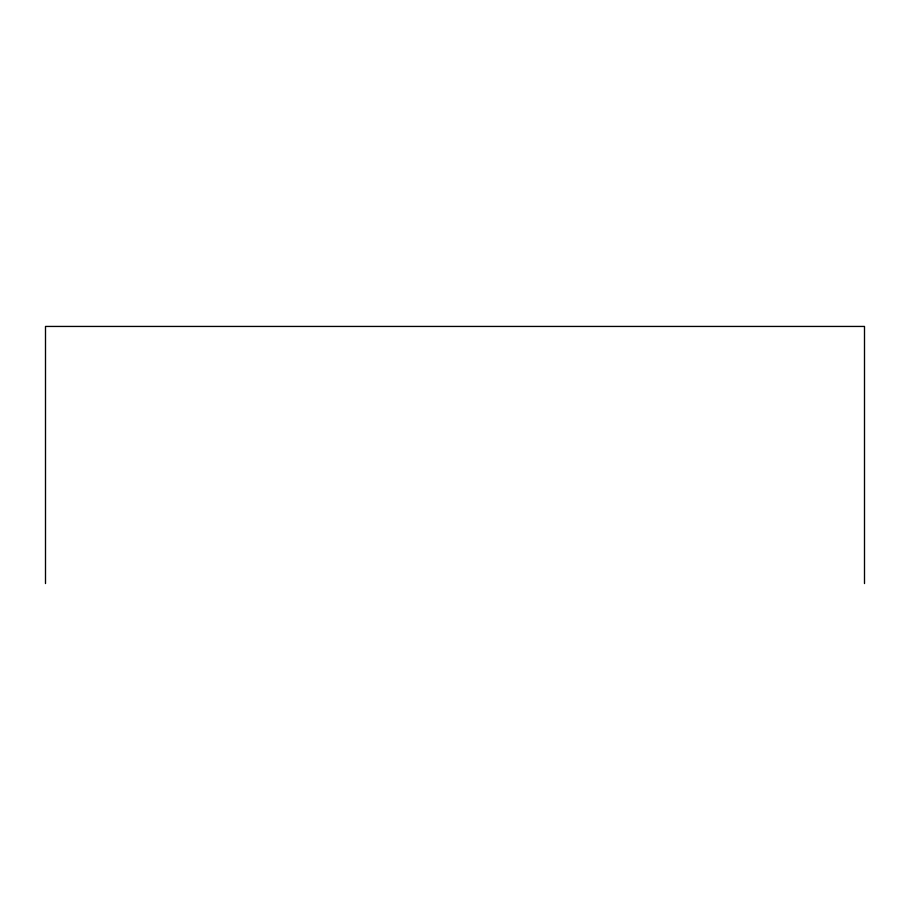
<?xml version="1.0" encoding="UTF-8"?>
<svg xmlns="http://www.w3.org/2000/svg" width="910" height="910" viewBox="0 0 910 910"><rect width="100%" height="100%" fill="white"/><g stroke="black" fill="none" stroke-linecap="round" stroke-linejoin="round"><path stroke-width="1.36" d="M864.5 583.56L864.5 326.44L45.5 326.44L45.5 583.56"/></g></svg>
